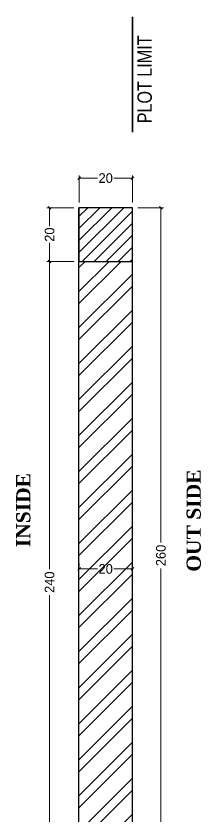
# Model space of a CAD drawing. Header units: centimetres. Extents: x 7997 to 116674, y 1017 to 13844.
# Drawn here: x 114208 to 114554, y 9394 to 10892 of the extents above; entities that cross this region are included whole.
import ezdxf

# ---------------------------------------------------------------- set-up
doc = ezdxf.new("R2010")
doc.units = ezdxf.units.CM
doc.header["$LTSCALE"] = 200
doc.header["$PDMODE"] = 2
doc.linetypes.add('CENTER2', pattern=[1.125, 0.75, -0.125, 0.125, -0.125])
doc.layers.add('AXIS', color=9, linetype='CENTER2')
doc.layers.add('COL', color=1, linetype='Continuous')
for name, color, linetype, lineweight in [('HAT', 8, 'Continuous', 9), ('TEXT', 6, 'Continuous', 18), ('WALL', 3, 'Continuous', 25)]:
    doc.layers.add(name, color=color, linetype=linetype, lineweight=lineweight)
doc.styles.add('ARIAL', font='arial.ttf', dxfattribs={"width": 0.8, "height": 150})
doc.styles.add('T2', font='')
doc.styles.add('T3', font='timesbd.ttf')
doc.styles.get('T2').set_extended_font_data('Elisia')
doc.dimstyles.new('5TH', dxfattribs={"dimtxt": 18, "dimasz": 5, "dimexe": 5, "dimexo": 10, "dimgap": 1, "dimtad": 0, "dimdec": 0, "dimlfac": 0.2, "dimdsep": 46, "dimtxsty": 'T2', "dimblk1": 'OBLIQUE', "dimblk2": 'OBLIQUE', "dimsah": 1, "dimcen": 0.09, "dimclrd": 4, "dimclre": 4, "dimclrt": 11, "dimadec": 0, "dimazin": 0, "dimtfac": 1, "dimtdec": 0, "dimtofl": 0, "dimtmove": 1, "dimatfit": 2, "dimldrblk": 'OPEN30', "dimfxl": 0, "dimtolj": 1, "dimtzin": 0, "dimlwd": 5, "dimlwe": 5, "dimarcsym": 0})

# ---------------------------------------------------------------- blocks, each defined once
blk = doc.blocks.new('_OBLIQUE')
at = {"color": 0, "linetype": 'ByBlock'}
blk.add_line((-0.5, -0.5), (0.5, 0.5), dxfattribs=at)
blk = doc.blocks.new('*D1571')
at = {"layer": 'COL', "color": 4, "lineweight": 5, "transparency": 16777216}
for p, q in [((114315.8, 10533.1), (114265.7, 10533.1)), ((114270.7, 10533.1), (114270.7, 10498.7)), ((114270.7, 10433.1), (114270.7, 10467.5)), ((114315.8, 10433.1), (114265.7, 10433.1))]:
    blk.add_line(p, q, dxfattribs=at)
at = {"layer": 'Defpoints', "color": 0, "transparency": 16777216}
for p in [(114270.7, 10533.1), (114325.8, 10533.1), (114325.8, 10433.1)]:
    blk.add_point(p, dxfattribs=at)
at = {"layer": 'COL', "color": 4, "lineweight": 5, "transparency": 16777216, "xscale": 5, "yscale": 5, "zscale": 5}
for p, rotation in [((114270.7, 10533.1), 90), ((114270.7, 10433.1), 270)]:
    blk.add_blockref('_OBLIQUE', p, dxfattribs=dict(at, rotation=rotation))
at = {"layer": 'COL', "color": 11, "transparency": 16777216, "insert": (114270.7, 10483.1), "char_height": 18, "attachment_point": 5, "rotation": 90, "style": 'T2'}
blk.add_mtext('\\A1;20', dxfattribs=at)
blk = doc.blocks.new('_Open30')
at = {"color": 0, "linetype": 'ByBlock', "lineweight": -2}
for p, q in [((-1, 0.27), (0, 0)), ((0, 0), (-1, -0.27)), ((0, 0), (-1, 0))]:
    blk.add_line(p, q, dxfattribs=at)
blk = doc.blocks.new('*D1572')
at = {"layer": 'COL', "color": 4, "lineweight": 5, "transparency": 16777216}
for p, q in [((114315.8, 10433.1), (114265.7, 10433.1)), ((114270.7, 10433.1), (114270.7, 9857)), ((114270.7, 9232.6), (114270.7, 9808.7)), ((114306.4, 9232.6), (114265.7, 9232.6))]:
    blk.add_line(p, q, dxfattribs=at)
at = {"layer": 'Defpoints', "color": 0, "transparency": 16777216}
for p in [(114325.8, 10433.1), (114270.7, 9232.6), (114316.4, 9232.6)]:
    blk.add_point(p, dxfattribs=at)
at = {"layer": 'COL', "color": 4, "lineweight": 5, "transparency": 16777216, "xscale": 5, "yscale": 5, "zscale": 5}
for p, rotation in [((114270.7, 10433.1), 90), ((114270.7, 9232.6), 270)]:
    blk.add_blockref('_OBLIQUE', p, dxfattribs=dict(at, rotation=rotation))
at = {"layer": 'COL', "color": 11, "transparency": 16777216, "insert": (114270.7, 9832.9), "char_height": 18, "attachment_point": 5, "rotation": 90, "style": 'T2'}
blk.add_mtext('\\A1;240', dxfattribs=at)
blk = doc.blocks.new('*D1573')
at = {"layer": 'COL', "color": 4, "lineweight": 5, "transparency": 16777216}
for p, q in [((114435.8, 10533.1), (114484.2, 10533.1)), ((114479.2, 10533.1), (114479.2, 9907)), ((114479.2, 9232.6), (114479.2, 9858.7)), ((114445.1, 9232.6), (114484.2, 9232.6))]:
    blk.add_line(p, q, dxfattribs=at)
at = {"layer": 'Defpoints', "color": 0, "transparency": 16777216}
for p in [(114425.8, 10533.1), (114435.1, 9232.6), (114479.2, 9232.6)]:
    blk.add_point(p, dxfattribs=at)
at = {"layer": 'COL', "color": 4, "lineweight": 5, "transparency": 16777216, "xscale": 5, "yscale": 5, "zscale": 5}
for p, rotation in [((114479.2, 10533.1), 90), ((114479.2, 9232.6), 270)]:
    blk.add_blockref('_OBLIQUE', p, dxfattribs=dict(at, rotation=rotation))
at = {"layer": 'COL', "color": 11, "transparency": 16777216, "insert": (114479.2, 9882.9), "char_height": 18, "attachment_point": 5, "rotation": 90, "style": 'T2'}
blk.add_mtext('\\A1;260', dxfattribs=at)
blk = doc.blocks.new('*D1575')
at = {"layer": 'COL', "color": 4, "lineweight": 5, "transparency": 16777216}
for p, q in [((114325.8, 10543.1), (114325.8, 10593.8)), ((114425.8, 10543.1), (114425.8, 10593.8)), ((114325.8, 10588.8), (114360.2, 10588.8)), ((114425.8, 10588.8), (114391.3, 10588.8))]:
    blk.add_line(p, q, dxfattribs=at)
at = {"layer": 'Defpoints', "color": 0, "transparency": 16777216}
for p in [(114325.8, 10588.8), (114325.8, 10533.1), (114425.8, 10533.1)]:
    blk.add_point(p, dxfattribs=at)
at = {"layer": 'COL', "color": 4, "lineweight": 5, "transparency": 16777216, "xscale": 5, "yscale": 5, "zscale": 5, "rotation": 180}
blk.add_blockref('_OBLIQUE', (114325.8, 10588.8), dxfattribs=at)
at = {"layer": 'COL', "color": 4, "lineweight": 5, "transparency": 16777216, "xscale": 5, "yscale": 5, "zscale": 5}
blk.add_blockref('_OBLIQUE', (114425.8, 10588.8), dxfattribs=at)
at = {"layer": 'COL', "color": 11, "transparency": 16777216, "insert": (114375.8, 10588.8), "char_height": 18, "attachment_point": 5, "style": 'T2'}
blk.add_mtext('\\A1;20', dxfattribs=at)
blk = doc.blocks.new('*D1577')
at = {"layer": 'COL', "color": 4, "lineweight": 5, "transparency": 16777216}
for p, q in [((114325.8, 9867.6), (114325.8, 9862.6)), ((114425.8, 9867.6), (114425.8, 9862.6)), ((114325.8, 9857.6), (114360.2, 9857.6)), ((114425.8, 9857.6), (114391.3, 9857.6))]:
    blk.add_line(p, q, dxfattribs=at)
at = {"layer": 'Defpoints', "color": 0, "transparency": 16777216}
for p in [(114325.8, 9857.6), (114425.8, 9857.6), (114425.8, 9857.6)]:
    blk.add_point(p, dxfattribs=at)
at = {"layer": 'COL', "color": 4, "lineweight": 5, "transparency": 16777216, "xscale": 5, "yscale": 5, "zscale": 5, "rotation": 180}
blk.add_blockref('_OBLIQUE', (114325.8, 9857.6), dxfattribs=at)
at = {"layer": 'COL', "color": 4, "lineweight": 5, "transparency": 16777216, "xscale": 5, "yscale": 5, "zscale": 5}
blk.add_blockref('_OBLIQUE', (114425.8, 9857.6), dxfattribs=at)
at = {"layer": 'COL', "color": 11, "transparency": 16777216, "insert": (114375.8, 9857.6), "char_height": 18, "attachment_point": 5, "style": 'T2'}
blk.add_mtext('\\A1;20', dxfattribs=at)

msp = doc.modelspace()

# ---------------------------------------------------------------- hatches: boundary and pattern name
at = {"layer": 'HAT'}
h = msp.add_hatch(dxfattribs=at)
h.set_pattern_fill('ANSI31', color=8, scale=5)
h.set_pattern_definition([(45, (10317.813, 1317.838), (-11.2253202, 11.2253202), [])])
h.paths.add_polyline_path([(114425.7584, 10533.096), (114325.7584, 10533.096), (114325.7584, 10433.096), (114425.7584, 10433.096)])
h = msp.add_hatch(dxfattribs=at)
h.set_pattern_fill('ANSI32', color=8, scale=5)
h.set_pattern_definition([(45, (10317.813, 1267.38), (-33.67596, 33.67596), []), (45, (10340.263, 1267.38), (-33.67596, 33.67596), [])])
h.paths.add_polyline_path([(114425.7585, 9232.6404), (114325.7584, 9232.6404), (114325.7583, 10433.096), (114425.7584, 10433.096)])

# ---------------------------------------------------------------- linework, layer by layer
at = {"layer": 'AXIS', "elevation": -0.0398}
msp.add_lwpolyline([(114425.7584, 10428.584, 0, 0, 0), (114425.7584, 10674.7666, 3, 3, 0), (114425.7584, 10890.5436, 3, 3, 0)], format="xyseb", dxfattribs=at)
at = {"layer": 'COL', "elevation": -0.0398}
msp.add_lwpolyline([(114425.7584, 10533.096), (114325.7584, 10533.096), (114325.7584, 10433.096), (114425.7584, 10433.096)], close=True, dxfattribs=at)
at = {"layer": 'WALL'}
for p, q in [((114325.7584, 9232.639, -0.0398), (114325.7584, 10533.096, -0.0398)), ((114425.7584, 9232.639, -0.0398), (114425.7584, 10533.096, -0.0398))]:
    msp.add_line(p, q, dxfattribs=at)

# ---------------------------------------------------------------- texts
at = {"layer": 'COL', "color": 6, "style": 'T3'}
for s, p in [('OUT SIDE', (114553.9109, 9852.4768, -946.6743)), ('INSIDE', (114234.7329, 9898.359, -946.6743))]:
    msp.add_text(s, height=26.66667, rotation=90, dxfattribs=at).set_placement(p)
at = {"layer": 'TEXT', "color": 33, "style": 'ARIAL', "width": 0.8}
msp.add_text('PLOT LIMIT', height=27, rotation=90, dxfattribs=at).set_placement((114462.1481, 10691.3873, -0.0398))

# ---------------------------------------------------------------- dimensions: what is measured, and where the dimension line sits
at = {"layer": 'COL'}
for base, p1, p2, picture, middle in [((114325.7584, 10588.7665, -0.0398), (114425.7584, 10533.096, -0.0398), (114325.7584, 10533.096, -0.0398), '*D1575', (114375.7584, 10588.7665, -0.0398)), ((114425.7584, 9857.639, -0.0398), (114325.7584, 9857.639, -0.0398), (114425.7584, 9857.639, -0.0398), '*D1577', (114375.7584, 9857.639, -0.0398))]:
    dim = msp.add_linear_dim(base=base, p1=p1, p2=p2, dimstyle='5TH', dxfattribs=at)
    dim.commit()
    dim.dimension.update_dxf_attribs({"geometry": picture, "text_midpoint": middle})
for base, p1, p2, picture, middle in [((114270.7262, 10533.096, -0.0398), (114325.7584, 10433.096, -0.0398), (114325.7584, 10533.096, -0.0398), '*D1571', (114270.7262, 10483.096, -0.0398)), ((114479.1969, 9232.6404, -0.0398), (114425.7584, 10533.096, -0.0398), (114435.1337, 9232.6404, -0.0398), '*D1573', (114479.1969, 9882.8682, -0.0398)), ((114270.7262, 9232.6404, -0.0398), (114325.7584, 10433.096, -0.0398), (114316.3831, 9232.6404, -0.0398), '*D1572', (114270.7262, 9832.8682, -0.0398))]:
    dim = msp.add_linear_dim(base=base, p1=p1, p2=p2, angle=90, dimstyle='5TH', dxfattribs=at)
    dim.commit()
    dim.dimension.update_dxf_attribs({"geometry": picture, "text_midpoint": middle})

doc.saveas('drawing.dxf')
